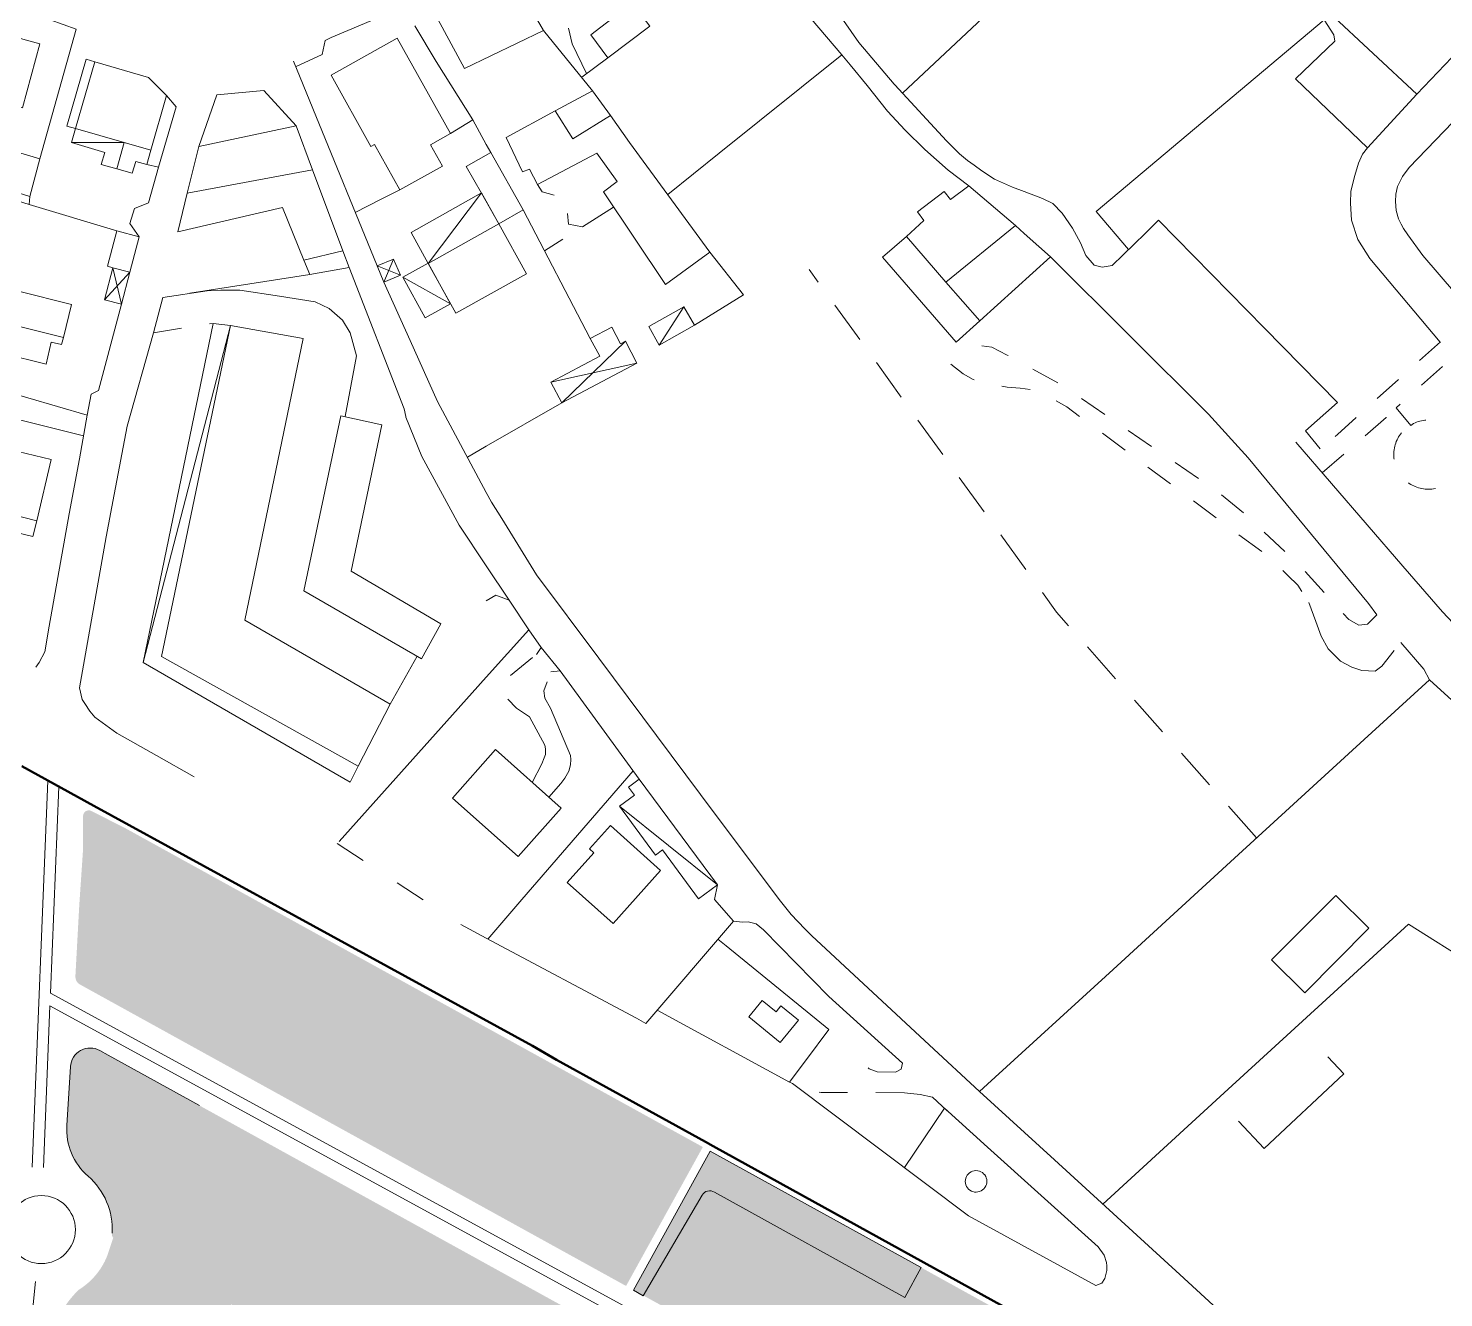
# Model space of a CAD drawing. Header units: millimetres. Extents: x 4297 to 8427, y -1478 to 1634.
# Drawn here: x 7338.6 to 7588.2, y 757.9 to 981.8 of the extents above; entities that cross this region are included whole.
import ezdxf

# ---------------------------------------------------------------- set-up
doc = ezdxf.new("R2010")
doc.units = ezdxf.units.MM
doc.header["$LTSCALE"] = 0.1
for name, color, linetype, lineweight in [('1_CARTIGLIO', 7, 'Continuous', 9), ('4_AREA DI PROGETTO', 1, 'Continuous', 50), ('4_RETINO VERDE PUBBLICO', 3, 'Continuous', 9), ('4_STRADE ESISTENTI', 251, 'Continuous', 20), ('4L - Strade', 10, 'Continuous', 20), ('_mu 2', 1, 'Continuous', 9), ('_mu 3', 18, 'Continuous', 9)]:
    doc.layers.add(name, color=color, linetype=linetype, lineweight=lineweight)

msp = doc.modelspace()

# ---------------------------------------------------------------- hatches: boundary and pattern name
at = {"layer": '4_RETINO VERDE PUBBLICO', "ltscale": 5, "transparency": 33554687}
h = msp.add_hatch(color=256, dxfattribs=at)
h.dxf.hatch_style = 1
edge = h.paths.add_edge_path()
edge.add_line((7458.899700075312, 783.7228563931302), (7445.364956434425, 759.2114159096443))
edge.add_line((7445.364956434425, 759.2114159096443), (7447.086497866036, 758.2046995363515))
edge.add_line((7447.086497866036, 758.2046995363515), (7457.462843785754, 775.9488327236311))
edge.add_arc((7458.775956668797, 775.2237571714403), 1.500000000000026, 55.51695899027692, 151.0933689020577, ccw=False)
edge.add_line((7459.625200087037, 776.4601978762768), (7493.200831460594, 757.9203832322446))
edge.add_line((7493.200831460594, 757.9203832322446), (7496.104565094889, 763.179049081069))
edge.add_line((7496.104565094889, 763.179049081069), (7458.899700075312, 783.7228563931302))
at = {"layer": '_mu 2'}
h = msp.add_hatch(color=256, dxfattribs=at)
h.dxf.hatch_style = 1
h.paths.add_polyline_path([(7494.181352256358, 672.2839501665507), (7501.915491479723, 686.2904875856854), (7532.554792080465, 669.3720580365728), (7553.631513592095, 657.7338998205151), (7560.332087504826, 657.7338998205151), (7569.045501159008, 671.4839877720399), (7567.371092235345, 678.8783942303661, 0.2293459462797135), (7563.597707498886, 684.2158244888561), (7515.450235120609, 710.8019280691711), (7462.933005546373, 739.8083217922278), (7441.656836934603, 701.2869722541665)])
edge = h.paths.add_edge_path()
edge.add_arc((7349.560189341073, 798.4050717378526), 3.499999999999299, 61.09336890205721, 176.4978295340423)
edge.add_line((7346.066725643299, 798.6188739649916), (7345.432348500227, 788.2533434012483))
edge.add_arc((7356.411805836088, 787.5813935445223), 10.99999999999785, 176.4978295340241, 228.8562912831443)
edge.add_arc((7340.949982749104, 769.8844438970059), 12.50000000000089, -2.942870255343678, 48.85629128314201, ccw=False)
edge.add_arc((7354.171461186322, 768.9892827124443), 0.7802599644827525, 161.0480699552215, 225.0843091127163)
edge.add_line((7353.620546522142, 768.436744347291), (7352.521431716865, 765.1566993198833))
edge.add_arc((7340.949982749108, 769.884443897004), 12.4999999999956, 301.5531510079413, 337.77655798649585, ccw=False)
edge.add_arc((7360.783635659488, 745.7912530276674), 18.90393584871015, 134.6812766475681, 166.6083480288327)
edge.add_line((7342.393704751205, 750.1695211511075), (7364.323114350023, 738.4589723896191))
edge.add_line((7364.323114350023, 738.4589723896191), (7374.421962582431, 756.6899498555387))
edge.add_line((7374.421962582431, 756.6899498555387), (7403.432025251432, 740.671153999965))
edge.add_line((7403.432025251432, 740.671153999965), (7396.422961580258, 727.9777294638742))
edge.add_arc((7397.736074463301, 727.2526539116836), 1.49999999999912, 151.0933689020485, 241.0933689021147)
edge.add_line((7397.010998911112, 725.93954102864), (7413.206057801985, 716.9969425516252))
edge.add_line((7413.206057801985, 716.9969425516252), (7430.714229575905, 707.3292685224202))
edge.add_line((7430.714229575905, 707.3292685224202), (7451.983112440154, 745.8472464250372))
edge.add_line((7451.983112440154, 745.8472464250372), (7434.474940666238, 755.5149204542455))
edge.add_line((7434.474940666238, 755.5149204542455), (7416.966768892322, 765.1825944834536))
edge.add_line((7416.966768892322, 765.1825944834536), (7377.573382404548, 786.9348610472015))
edge.add_line((7377.573382404548, 786.9348610472015), (7351.252032296185, 801.4690017982867))
at = {"layer": '_mu 2', "ltscale": 5, "transparency": 33554687}
h = msp.add_hatch(color=256, dxfattribs=at)
h.dxf.hatch_style = 1
edge = h.paths.add_edge_path()
edge.add_line((7459.501032220987, 776.5368700544848), (7475.780360509484, 767.5477396449885))
edge.add_line((7475.780360509484, 767.5477396449885), (7493.204262885781, 757.926597548265))
edge.add_line((7493.204262885781, 757.926597548265), (7482.569821453654, 738.6676085969546))
edge.add_line((7482.569821453654, 738.6676085969546), (7465.145919077358, 748.288750693679))
edge.add_line((7465.145919077358, 748.288750693679), (7447.111302728325, 758.2471172413473))
edge.add_line((7447.111302728325, 758.2471172413473), (7457.462843785754, 775.948832723631))
edge.add_arc((7458.775956668797, 775.2237571714396), 1.500000000000301, 61.09336890207487, 151.0933689020387, ccw=False)
at = {"layer": '_mu 3', "ltscale": 5, "transparency": 33554687}
h = msp.add_hatch(color=256, dxfattribs=at)
h.dxf.hatch_style = 1
h.paths.add_polyline_path([(7496.104565094889, 763.179049081069), (7482.569821453654, 738.6676085969548), (7530.71729383193, 712.0815050166407), (7578.864766210206, 685.4954014363284), (7585.191647839493, 696.9533933023716), (7568.107714930613, 722.0582609483586), (7563.407736469675, 726.0155387843043), (7557.383166303039, 729.3421899783407), (7544.252037472816, 736.5929455001249), (7531.116450245115, 743.835626853051), (7522.359392092743, 748.6640810886496), (7513.602333938674, 753.4925353251845)])
edge = h.paths.add_edge_path()
edge.add_arc((7349.301634970509, 842.8333756920223), 0.9999999999999405, 62.26275050135933, 180.046896473178)
edge.add_line((7348.301635305479, 842.8325571942491), (7348.306352460981, 837.0693723979605))
edge.add_line((7348.306352460981, 837.0693723979605), (7347.631564799375, 827.1244835068949))
edge.add_line((7347.631564799375, 827.1244835068949), (7347.158455297725, 818.4776197941139))
edge.add_line((7347.158455297725, 818.4776197941139), (7346.944477695588, 814.5248081525837))
edge.add_arc((7348.442284726802, 814.4437273457855), 1.499999999994641, 176.9014311523429, 241.0933689022081)
edge.add_line((7347.717209174617, 813.130614462745), (7356.517888085285, 808.2710496810703))
edge.add_line((7356.517888085285, 808.2710496810703), (7365.271972235148, 803.4372136256588))
edge.add_line((7365.271972235148, 803.4372136256588), (7374.026056385022, 798.6033775702399))
edge.add_line((7374.026056385022, 798.6033775702399), (7382.780140532762, 793.769541516001))
edge.add_line((7382.780140532762, 793.769541516001), (7391.527328229279, 788.9395135488223))
edge.add_line((7391.527328229279, 788.9395135488223), (7395.904371172758, 786.5225950415212))
edge.add_line((7395.904371172758, 786.5225950415212), (7400.281414116238, 784.1056765342196))
edge.add_line((7400.281414116238, 784.1056765342196), (7409.03550000326, 779.2718395195831))
edge.add_line((7409.03550000326, 779.2718395195831), (7417.789585889254, 774.4380025055127))
edge.add_line((7417.789585889254, 774.4380025055127), (7426.543671777177, 769.6041654903772))
edge.add_line((7426.543671777177, 769.6041654903772), (7444.051843551034, 759.9364914612062))
edge.add_line((7444.051843551034, 759.9364914612062), (7457.585008513621, 784.4450729588185))
edge.add_line((7457.585008513621, 784.4450729588185), (7431.18023416265, 799.0290096656346))
edge.add_line((7431.18023416265, 799.0290096656346), (7422.570243644084, 803.7832800031022))
edge.add_line((7422.570243644084, 803.7832800031022), (7409.439114813646, 811.0340355250049))
edge.add_line((7409.439114813646, 811.0340355250049), (7396.306335414453, 818.2857024590719))
edge.add_line((7396.306335414453, 818.2857024590719), (7387.552251266391, 823.1195385134907))
edge.add_line((7387.552251266391, 823.1195385134907), (7378.798167116841, 827.953374568728))
edge.add_line((7378.798167116841, 827.953374568728), (7370.044082967289, 832.7872106239671))
edge.add_line((7370.044082967289, 832.7872106239671), (7355.802971970704, 840.6508768426088))
edge.add_line((7355.802971970704, 840.6508768426088), (7349.767052535724, 843.7184669246017))

# ---------------------------------------------------------------- linework, layer by layer
at = {"layer": '1_CARTIGLIO'}
for p, q in [((7492.792922617893, 970.3267161329532), (7514.697075089172, 990.9161585063002)), ((7347.095075089452, 981.6191585060465), (7332.18907508949, 986.9321585061298)), ((7402.009075089556, 984.2951585060259), (7392.041075089212, 980.1661585063011)), ((7482.088075089467, 977.0921585062779), (7476.713075089468, 983.4281585064045)), ((7568.103075089594, 984.4711585060022), (7583.463075089468, 970.1431585062546)), ((7340.658075089532, 958.7561585061503), (7347.095075089452, 981.6191585060465)), ((7406.822075089171, 982.1821585061284, 220.5298000000001), (7410.548075089428, 975.9161585062993, 220.5298000000001)), ((7438.158075089534, 970.7561585061512, 223.7616), (7429.517075089238, 981.3691585060465, 223.7616)), ((7433.869075089426, 981.8221585067249), (7434.541075089213, 979.0261585057037)), ((7485.06407508949, 979.291158506302, 232.2010000000001), (7482.392075089238, 983.1541585061955, 232.2010000000001)), ((7391.017075089239, 979.6271585064287), (7390.47007508945, 977.1351585058765)), ((7392.041075089212, 980.1661585063011), (7391.017075089239, 979.6271585064287)), ((7434.541075089213, 979.0261585057037), (7437.09507508945, 973.7791585061955)), ((7491.306075089346, 971.936158505855, 232.1209000000001), (7485.06407508949, 979.291158506302, 232.1209000000001)), ((7388.79807508943, 967.6311585061512, 218.0836), (7385.392075089236, 975.9671585062788, 218.0836)), ((7410.548075089428, 975.9161585062993, 220.5833000000001), (7417.048075089428, 965.6541585061968, 220.5833000000001)), ((7440.822075089174, 976.5801585061749), (7436.228075089598, 973.1231585057712)), ((7482.088075089467, 977.0921585062779), (7460.494075089427, 959.7251585057274)), ((7483.548075089429, 975.3221585067249), (7482.088075089467, 977.0921585062779)), ((7583.463075089468, 970.1431585062546), (7589.689075089489, 976.6351585058769)), ((7486.548075089427, 971.6901585055775), (7483.548075089429, 975.3221585067249)), ((7490.134075089553, 967.1311585061512), (7486.548075089427, 971.6901585055775)), ((7491.423075089431, 971.8071585061293, 232.1205), (7491.306075089346, 971.936158505855, 232.1205)), ((7500.564075089493, 961.9281585064041, 232.1199000000001), (7491.423075089431, 971.8071585061293, 232.1199000000001)), ((7364.697075089172, 967.8971585059799), (7363.033075089532, 969.9041585061959)), ((7371.884075089558, 970.0491585066798), (7368.70507508932, 960.8971585059803)), ((7380.150075089386, 970.8031585064045), (7371.884075089558, 970.0491585066798)), ((7385.853075089595, 964.5651585055784), (7380.150075089386, 970.8031585064045)), ((7574.798075089401, 960.6781585063741), (7583.463075089468, 970.1431585062546)), ((7361.603075089595, 957.2831585059216), (7364.697075089172, 967.8971585059799)), ((7400.150075089385, 939.8611585065992, 218.0842000000001), (7388.79807508943, 967.6311585061512, 218.0842000000001)), ((7493.244075089426, 963.8261585064497), (7490.134075089553, 967.1311585061512)), ((7417.048075089428, 965.6541585061968, 220.3978), (7413.095075089449, 963.1901585055771, 220.3978)), ((7419.400075089384, 961.2911585063016), (7417.048075089428, 965.6541585061968)), ((7496.744075089423, 960.4011585057033), (7493.244075089426, 963.8261585064497)), ((7420.173075089428, 959.8581585061083), (7419.400075089384, 961.2911585063016)), ((7502.869075089426, 959.639158506533, 232.0751), (7500.564075089493, 961.9281585064041, 232.0751)), ((7460.494075089427, 959.7251585057274), (7451.423075089428, 952.4281585064045)), ((7500.853075089599, 956.7561585061521), (7496.744075089423, 960.4011585057033)), ((7504.244075089427, 958.4671585062779, 232.0112), (7502.869075089426, 959.639158506533, 232.0112)), ((7505.45507508932, 957.6081585061074, 231.9536), (7504.244075089427, 958.4671585062779, 231.9536)), ((7361.603075089595, 957.2831585059216), (7359.533075089529, 957.721158506004)), ((7359.838075089464, 950.9861585065973, 215.4759), (7361.603075089595, 957.2831585059216, 215.4759)), ((7504.463075089466, 953.9711585060018), (7500.853075089599, 956.7561585061521)), ((7506.798075089431, 956.6511585057042, 231.8865000000001), (7505.45507508932, 957.6081585061074, 231.8865000000001)), ((7509.025075089385, 955.1781585064045, 231.8737), (7506.798075089431, 956.6511585057042, 231.8737)), ((7324.463075089465, 955.1941585062336), (7338.791075089215, 950.6861585058541)), ((7428.423075089431, 954.2051585061754), (7429.267075089238, 952.9401585055775)), ((7512.213075089465, 953.7361585065978, 231.8098000000001), (7509.025075089385, 955.1781585064045, 231.8098000000001)), ((7514.259075089557, 952.9791585063831, 231.7172), (7512.213075089465, 953.7361585065978, 231.7172)), ((7338.931075089345, 952.0961585060031), (7338.791075089215, 950.6861585058541)), ((7357.377075089339, 949.9671585062797, 215.0443), (7359.838075089464, 950.9861585065973, 215.0443)), ((7400.767075089236, 951.5571585061307), (7404.142075089236, 953.2761585057042)), ((7429.267075089238, 952.9401585055775), (7431.3530750896, 952.3421585062774)), ((7517.509075089554, 951.7761585057056, 231.5369000000001), (7514.259075089557, 952.9791585063831, 231.5369000000001)), ((7519.298075089431, 950.8461585060018, 231.2511000000001), (7517.509075089554, 951.7761585057056, 231.2511000000001)), ((7338.791075089215, 950.6861585058541), (7354.228075089599, 946.0571585061298)), ((7425.931075089346, 949.7251585057284), (7437.744075089426, 927.0571585061302)), ((7433.728075089594, 949.084158505897), (7433.892075089238, 947.2401585063235)), ((7436.361075089279, 946.7721585059817), (7441.853075089595, 950.2331585061083)), ((7520.955075089318, 949.1861585058527, 231.2383), (7519.298075089431, 950.8461585060018, 231.2383)), ((7522.767075089239, 946.5291585061973, 231.2318), (7520.955075089318, 949.1861585058527, 231.2318)), ((7358.205075089318, 945.0181585062551), (7356.548075089431, 947.3221585067249)), ((7433.892075089238, 947.2401585063235), (7436.361075089279, 946.7721585059817)), ((7514.259075089557, 945.604158506384), (7512.713075089464, 946.9941585060465)), ((7524.173075089429, 943.9121585065777, 231.2285000000001), (7522.767075089239, 946.5291585061973, 231.2285000000001)), ((7537.963075089464, 947.9401585055793, 231.362), (7535.564075089489, 945.5961585060036, 231.362)), ((7556.611075089278, 928.9041585061964, 231.4175), (7537.963075089464, 947.9401585055793, 231.4175)), ((7429.642075089236, 942.5371585065759), (7432.900075089383, 944.588158505624)), ((7525.12707508934, 941.7051585061754, 231.2283), (7524.173075089429, 943.9121585065777, 231.2283)), ((7535.564075089489, 945.5961585060036, 231.2281), (7529.783075089534, 939.9401585055784, 231.2281)), ((7464.744075089424, 934.7681585062555), (7458.82207508917, 942.3071585061307)), ((7518.869075089423, 941.4591585058984, 229.3588000000001), (7506.439075089491, 930.2011585064488, 229.3588000000001)), ((7518.869075089423, 941.4591585058984), (7516.830075089319, 943.2951585060264)), ((7526.588075089466, 940.010158505876, 231.2281), (7525.12707508934, 941.7051585061754, 231.2281)), ((7404.916075089214, 914.6351585058765, 216.1139), (7395.228075089595, 939.584158505897, 216.1139)), ((7477.939075089488, 936.9941585060469), (7476.338075089466, 939.2091585058974)), ((7528.025075089385, 939.6621585065759, 231.228), (7526.588075089466, 940.010158505876, 231.228)), ((7529.783075089534, 939.9401585055784, 231.228), (7528.025075089385, 939.6621585065759, 231.228)), ((7367.134075089557, 935.0261585057037), (7388.259075089558, 938.3501585057274)), ((7405.963075089465, 926.7131585056231, 218.0863000000001), (7401.338075089466, 936.9941585060469, 218.0863000000001)), ((7370.189075089489, 935.4831585061074, 213.9159), (7362.369075089423, 934.3151585055775, 213.9159)), ((7372.588075089469, 935.6081585061074, 214.1621000000001), (7370.189075089489, 935.4831585061074, 214.1621000000001)), ((7375.931075089346, 935.600158505727, 214.2132000000001), (7372.588075089469, 935.6081585061074, 214.2132000000001)), ((7382.916075089212, 934.5141585065303, 214.2166000000001), (7375.931075089346, 935.600158505727, 214.2166000000001)), ((7389.244075089424, 933.5291585061977, 214.2502), (7382.916075089212, 934.5141585065303, 214.2502)), ((7391.697075089171, 932.377158506426, 214.2807), (7389.244075089424, 933.5291585061977, 214.2807)), ((7456.088075089467, 929.3931585062551), (7464.744075089424, 934.7681585062555)), ((7350.994075089425, 917.8731585057731), (7355.056075089344, 933.0841585058974)), ((7394.056075089343, 930.2681585062569, 214.0732000000001), (7391.697075089171, 932.377158506426, 214.0732000000001)), ((7485.252075089339, 926.8611585065996), (7480.861075089279, 932.9441585062341)), ((7360.728075089599, 928.0801585061736), (7365.666075089211, 928.8501585057274)), ((7370.611075089277, 929.6191585060483), (7371.259075089556, 929.721158506004)), ((7395.423075089428, 928.061158505855, 214.0667000000001), (7394.056075089343, 930.2681585062569, 214.0667000000001)), ((7569.478075089596, 915.768158506256, 230.6211000000001), (7556.611075089278, 928.9041585061964, 230.6211000000001)), ((7360.728075089599, 928.0801585061736), (7356.103075089594, 911.5961585060031)), ((7396.533075089529, 923.9711585060031, 214.0633), (7395.423075089428, 928.061158505855, 214.0633)), ((7410.791075089212, 915.9671585062792, 218.0872), (7405.963075089465, 926.7131585056231, 218.0872)), ((7587.666075089213, 926.4901585063226), (7583.947075089172, 923.1471585059808)), ((7394.502075089342, 913.2761585057037, 214.0598), (7396.533075089529, 923.9711585060031, 214.0598)), ((7508.556075089341, 925.5531585064059), (7506.798075089431, 925.7871585065768)), ((7511.236075089277, 924.1431585062569), (7508.556075089341, 925.5531585064059)), ((7511.40807508953, 924.049158506682), (7511.236075089277, 924.1431585062569)), ((7492.572075089173, 916.7291585063822), (7488.181075089346, 922.8071585061284)), ((7501.306075089342, 922.5021585064269), (7503.478075089599, 920.8071585061302)), ((7520.189075089489, 919.2601585058751), (7515.798075089428, 921.6541585061973)), ((7584.291075089213, 918.8071585061293), (7588.017075089237, 922.1471585059817)), ((7349.041075089212, 913.5061585061521), (7331.330075089317, 918.7251585057279)), ((7503.478075089599, 920.8071585061302), (7505.259075089553, 919.8111585058541)), ((7505.259075089553, 919.8111585058541), (7505.45507508932, 919.7561585061521)), ((7510.330075089319, 918.6581585059198), (7511.228075089598, 918.4901585063244)), ((7511.228075089598, 918.4901585063244), (7513.556075089342, 918.2951585060264)), ((7580.236075089277, 919.7991585066802), (7576.517075089236, 916.4551585061727)), ((7349.720075089453, 917.2251585057265), (7350.994075089425, 917.8731585057731)), ((7419.400075089384, 899.9121585065777, 218.0882), (7410.791075089212, 915.9671585062792, 218.0882)), ((7513.556075089342, 918.2951585060264), (7515.283075089529, 918.0371585065755)), ((7519.869075089427, 916.0841585058988), (7521.783075089529, 914.9941585060474)), ((7528.470075089449, 913.6621585065768), (7524.34507508945, 916.490158506323)), ((7348.384075089557, 909.9161585062998), (7330.338075089468, 914.4011585057056)), ((7347.642075089236, 905.8541585063831), (7349.041075089212, 913.5061585061521)), ((7405.213075089465, 913.2791585061964), (7404.916075089214, 914.6351585058765)), ((7432.713075089468, 915.7011585064506), (7419.400075089384, 908.0571585061307)), ((7521.783075089529, 914.9941585060474), (7524.025075089383, 913.3261585064502)), ((7563.853075089599, 910.7681585062546, 230.0715), (7569.478075089596, 915.768158506256, 230.0715)), ((7579.853075089595, 914.8221585067258), (7580.572075089172, 915.4671585062797)), ((7582.431075089345, 911.7211585060031), (7579.853075089595, 914.8221585067258)), ((7356.103075089594, 911.5961585060031), (7353.775075089384, 899.537158506575)), ((7405.228075089598, 913.2011585064502), (7405.213075089465, 913.2791585061964)), ((7408.025075089386, 906.268158506256), (7405.228075089598, 913.2011585064502)), ((7499.892075089239, 906.5961585060022), (7495.502075089342, 912.6741585066807)), ((7572.798075089428, 913.1111585065978), (7569.470075089452, 910.1151585063235)), ((7574.377075089341, 909.9121585065773), (7578.095075089452, 913.1351585058751)), ((7578.095075089452, 913.1351585058751), (7578.150075089387, 913.0801585061731)), ((7582.892075089238, 912.0841585058997), (7582.431075089345, 911.7211585060031)), ((7583.166075089212, 912.2091585058993), (7582.892075089238, 912.0841585058997)), ((7583.447075089172, 912.3221585067254), (7583.166075089212, 912.2091585058993)), ((7583.728075089594, 912.4121585065777), (7583.447075089172, 912.3221585067254)), ((7584.01707508924, 912.4941585060469), (7583.728075089594, 912.4121585065777)), ((7584.314075089491, 912.561158505855), (7584.01707508924, 912.4941585060469)), ((7584.61107508928, 912.6111585065983), (7584.314075089491, 912.561158505855)), ((7584.908075089532, 912.6511585057042), (7584.61107508928, 912.6111585065983)), ((7585.103075089596, 912.6621585065777), (7584.908075089532, 912.6511585057042)), ((7528.041075089213, 910.3421585062788), (7532.056075089342, 907.3611585066001)), ((7536.720075089447, 908.0141585065317), (7532.595075089448, 910.8381585056231)), ((7581.025075089382, 886.9011585057051, 227.1017000000001), (7562.158075089529, 908.7561585061503, 227.1017000000001)), ((7566.431075089342, 907.6001585057265, 230.3390000000001), (7563.853075089599, 910.7681585062546, 230.3390000000001)), ((7569.470075089452, 910.1151585063235), (7569.072075089171, 909.7831585059193)), ((7579.759075089554, 908.6111585065992), (7579.67307508943, 908.3261585064488)), ((7579.869075089424, 908.8931585062564), (7579.759075089554, 908.6111585065992)), ((7579.994075089427, 909.1661585063007), (7579.869075089424, 908.8931585062564)), ((7580.127075089341, 909.436158505855), (7579.994075089427, 909.1661585063007)), ((7580.275075089383, 909.6901585055775), (7580.127075089341, 909.436158505855)), ((7580.431075089341, 909.9471585067249), (7580.275075089383, 909.6901585055775)), ((7580.603075089594, 910.1901585055766), (7580.431075089341, 909.9471585067249)), ((7580.783075089532, 910.4321585061284), (7580.603075089594, 910.1901585055766)), ((7414.619075089427, 894.1191585060465), (7408.025075089386, 906.268158506256)), ((7419.400075089384, 908.0571585061307), (7416.06407508949, 906.1431585062564)), ((7566.814075089489, 903.3651585063235), (7570.595075089448, 906.639158506533)), ((7579.42307508943, 906.8501585057274), (7579.416075089215, 906.5531585064064)), ((7579.416075089215, 906.5531585064064), (7579.42307508943, 906.2521585064273)), ((7579.439075089493, 907.1511585057037), (7579.42307508943, 906.8501585057274)), ((7579.42307508943, 906.2521585064273), (7579.447075089171, 905.9511585064511)), ((7579.478075089599, 907.447158506724), (7579.439075089493, 907.1511585057037)), ((7579.525075089383, 907.7441585060483), (7579.478075089599, 907.447158506724)), ((7579.588075089468, 908.0371585065759), (7579.525075089383, 907.7441585060483)), ((7579.67307508943, 908.3261585064488), (7579.588075089468, 908.0371585065759)), ((7345.869075089427, 896.1271585064278), (7347.642075089236, 905.8541585063831)), ((7536.072075089173, 904.377158506426), (7540.08007508932, 901.3971585059803)), ((7544.970075089451, 902.3611585065992), (7540.845075089452, 905.1861585058532)), ((7579.447075089171, 905.9511585064511), (7579.470075089448, 905.7481585057726)), ((7507.205075089319, 896.4591585058997), (7502.814075089491, 902.5411585063011)), ((7581.994075089425, 901.596158506004), (7582.158075089534, 901.4831585061074)), ((7582.158075089534, 901.4831585061074), (7582.408075089534, 901.3221585067267)), ((7582.408075089534, 901.3221585067267), (7582.673075089428, 901.1781585064055)), ((7582.673075089428, 901.1781585064055), (7582.939075089489, 901.045158506025)), ((7582.939075089489, 901.045158506025), (7583.213075089468, 900.9281585064055)), ((7420.338075089466, 898.166158506302, 217.0649000000001), (7419.400075089384, 899.9121585065777, 217.0649000000001)), ((7552.916075089211, 896.3031585064041), (7549.033075089533, 899.4591585058997)), ((7583.213075089468, 900.9281585064055), (7583.494075089424, 900.8221585067245)), ((7583.494075089424, 900.8221585067245), (7583.78307508953, 900.7251585057274)), ((7583.78307508953, 900.7251585057274), (7584.07207508917, 900.6471585059812)), ((7584.07207508917, 900.6471585059812), (7584.361075089281, 900.5841585058988)), ((7584.361075089281, 900.5841585058988), (7584.658075089532, 900.5291585061968)), ((7584.658075089532, 900.5291585061968), (7584.955075089321, 900.494158506046)), ((7584.955075089321, 900.494158506046), (7585.259075089554, 900.4831585061083)), ((7585.259075089554, 900.4831585061083), (7585.556075089345, 900.4751585057274)), ((7585.556075089345, 900.4751585057274), (7585.853075089595, 900.4831585061083)), ((7585.853075089595, 900.4831585061083), (7586.15807508953, 900.5061585061521)), ((7586.15807508953, 900.5061585061521), (7586.45507508932, 900.5451585060255)), ((7586.45507508932, 900.5451585060255), (7586.752075089338, 900.6001585057274)), ((7586.752075089338, 900.6001585057274), (7586.752075089338, 900.6001585057274)), ((7342.338075089468, 876.3261585064497), (7345.869075089427, 896.1271585064278)), ((7422.127075089337, 895.2791585061959, 216.9535), (7420.338075089466, 898.166158506302, 216.9535)), ((7544.095075089449, 898.4121585065764), (7548.11107508928, 895.4321585061307)), ((7419.400075089384, 886.9441585062332), (7414.619075089427, 894.1191585060465)), ((7428.259075089555, 885.3811585061521, 216.9072), (7422.127075089337, 895.2791585061959, 216.9072)), ((7352.392075089238, 892.1001585057265), (7347.681075089342, 865.4511585064511)), ((7514.525075089386, 886.3261585064492), (7510.134075089558, 892.4041585061955)), ((7552.119075089427, 892.4471585067263), (7556.134075089556, 889.4671585062779)), ((7560.205075089321, 889.4591585058974), (7556.580075089322, 892.9011585057051)), ((7423.431075089342, 880.8931585062564), (7419.400075089384, 886.9441585062332)), ((7559.853075089596, 886.1271585064287), (7560.744075089427, 885.2361585065973)), ((7587.994075089426, 878.8301585061727, 228.2006), (7581.025075089382, 886.9011585057051, 228.2006)), ((7439.244075089424, 870.674158506682, 216.7483), (7428.259075089555, 885.3811585061521, 216.7483)), ((7560.744075089427, 885.2361585065973), (7562.494075089426, 883.5371585065755)), ((7562.494075089426, 883.5371585065755), (7563.197075089174, 882.4441585062341)), ((7567.150075089386, 882.2761585057033), (7563.783075089531, 885.9671585062783)), ((7421.07207508917, 881.7911585062998), (7419.400075089384, 880.7791585061977)), ((7423.431075089342, 880.8931585062564), (7421.07207508917, 881.7911585062998)), ((7519.963075089468, 878.7951585060255), (7517.45507508932, 882.2721585059808)), ((7522.088075089464, 876.3931585062546), (7519.963075089468, 878.7951585060255)), ((7565.673075089431, 877.1471585059799, 225.7455), (7564.463075089468, 880.4711585060031, 225.7455)), ((7571.51707508924, 877.4861585065992), (7570.517075089236, 878.5801585061731)), ((7598.283075089534, 867.9281585064045, 228.6065000000001), (7587.994075089426, 878.8301585061727, 228.6065000000001)), ((7341.533075089534, 871.7871585065777), (7342.338075089468, 876.3261585064497)), ((7566.627075089342, 874.5261585057051, 225.7739), (7565.673075089431, 877.1471585059799, 225.7739)), ((7573.267075089238, 876.4941585060483), (7571.51707508924, 877.4861585065992)), ((7574.767075089238, 876.651158505706), (7573.267075089238, 876.4941585060483)), ((7574.767075089238, 876.651158505706), (7576.408075089534, 878.3111585058546)), ((7419.400075089384, 867.3151585055789), (7426.900075089383, 875.6821585061289)), ((7429.103075089596, 872.5801585061727), (7426.900075089383, 875.6821585061289)), ((7567.838075089468, 872.3221585067249, 225.7737), (7566.627075089342, 874.5261585057051, 225.7737)), ((7340.541075089213, 869.9361585058537), (7341.533075089534, 871.7871585065777)), ((7428.236075089279, 871.3071585061298), (7429.103075089596, 872.5801585061727)), ((7530.377075089341, 867.0331585059212), (7525.408075089535, 872.6471585059808)), ((7570.002075089342, 870.151158505706, 225.7736), (7567.838075089468, 872.3221585067249, 225.7736)), ((7577.306075089341, 869.2721585059812), (7579.517075089238, 872.018158506256)), ((7339.963075089468, 869.0721585067249), (7340.541075089213, 869.9361585058537)), ((7402.455075089318, 862.5411585063002, 213.921), (7407.213075089468, 871.0261585057051, 213.921)), ((7423.689075089492, 867.6081585061065), (7427.564075089491, 870.7641585065317)), ((7457.197075089174, 846.6431585062564, 216.7276), (7439.244075089424, 870.674158506682, 216.7276)), ((7572.009075089555, 869.0921585062792, 225.7734000000001), (7570.002075089342, 870.151158505706, 225.7734000000001)), ((7573.798075089427, 868.4831585061061, 225.7734000000001), (7572.009075089555, 869.0921585062792, 225.7734000000001)), ((7576.158075089534, 868.3501585057284), (7577.306075089341, 869.2721585059812)), ((7413.455075089319, 860.6861585058537), (7419.400075089384, 867.3151585055789)), ((7429.564075089489, 864.9161585063011), (7430.150075089386, 866.5221585059808)), ((7432.447075089174, 868.4551585061736), (7430.783075089532, 868.2681585062564)), ((7446.369075089426, 849.330158506174), (7432.447075089174, 868.4551585061736)), ((7576.158075089534, 868.3501585057284, 225.7734000000001), (7573.798075089427, 868.4831585061061, 225.7734000000001)), ((7585.705075089321, 866.8611585066001), (7574.173075089429, 856.3031585064064)), ((7596.298075089429, 857.1541585061964), (7585.705075089321, 866.8611585066001)), ((7347.681075089342, 865.4511585064511), (7348.158075089531, 863.3771585064264)), ((7429.752075089338, 863.6431585062551), (7429.564075089489, 864.9161585063011)), ((7430.70507508932, 861.8811585061503), (7429.752075089338, 863.6431585062551)), ((7348.158075089531, 863.3771585064264), (7348.588075089468, 862.6901585055775)), ((7348.588075089468, 862.6901585055775), (7349.463075089465, 861.2951585060241)), ((7349.463075089465, 861.2951585060241), (7350.384075089555, 860.2761585057037)), ((7424.70507508932, 861.8611585065992), (7423.17307508943, 863.4591585058984)), ((7427.03307508953, 860.3261585064502), (7424.70507508932, 861.8611585065992)), ((7434.236075089279, 853.4831585061083, 214.2975000000001), (7430.70507508932, 861.8811585061503, 214.2975000000001)), ((7538.666075089212, 857.6741585066798), (7533.689075089488, 863.2871585065768)), ((7350.384075089555, 860.2761585057037), (7354.244075089427, 857.4591585058979)), ((7393.431075089346, 838.3461585060018), (7413.455075089319, 860.6861585058537)), ((7427.03307508953, 860.3261585064502, 214.2873), (7429.705075089321, 855.3111585058527, 214.2873)), ((7354.244075089427, 857.4591585058979), (7361.267075089238, 853.5101585058751)), ((7574.173075089429, 856.3031585064064), (7552.056075089341, 836.0411585063016)), ((7429.830075089318, 853.7091585058988, 214.2775), (7429.634075089557, 853.1081585061056, 214.2775)), ((7429.705075089321, 855.3111585058527, 214.2808000000001), (7429.830075089318, 854.7011585064492, 214.2808000000001)), ((7429.830075089318, 854.7011585064492, 214.2776), (7429.830075089318, 853.7091585058988, 214.2776)), ((7546.947075089172, 848.3151585055793), (7541.978075089599, 853.9281585064059)), ((7429.189075089493, 852.0221585059799, 214.277), (7427.517075089235, 848.7681585062574, 214.277)), ((7429.634075089557, 853.1081585061056, 214.2806), (7429.189075089493, 852.0221585059799, 214.2806)), ((7433.947075089172, 850.7681585062555, 214.2328000000001), (7434.267075089239, 851.8501585057265, 214.2328000000001)), ((7434.298075089428, 852.7761585057046, 214.2394), (7434.236075089279, 853.4831585061083, 214.2394)), ((7434.267075089239, 851.8501585057265, 214.2361), (7434.298075089428, 852.7761585057046, 214.2361)), ((7445.29807508943, 850.8031585064059), (7425.681075089346, 828.1041585063831)), ((7432.564075089493, 848.5371585065759, 214.223), (7433.244075089424, 849.4901585063244, 214.223)), ((7433.244075089424, 849.4901585063244, 214.2295), (7433.947075089172, 850.7681585062555, 214.2295)), ((7430.431075089341, 846.1781585064045, 214.2229), (7432.564075089493, 848.5371585065759, 214.2229)), ((7465.775075089385, 835.1621585065768, 216.6938), (7457.197075089174, 846.6431585062564, 216.6938)), ((7555.236075089277, 838.9551585061749), (7550.267075089237, 844.5721585067245)), ((7393.111075089279, 837.9981585057717), (7397.673075089431, 835.0021585064269)), ((7469.502075089342, 830.1431585062574, 216.6777), (7465.775075089385, 835.1621585065768, 216.6777)), ((7552.056075089341, 836.0411585063016), (7529.931075089342, 815.7791585061968)), ((7403.713075089467, 831.0371585065777), (7408.267075089235, 828.0411585063002)), ((7459.666075089216, 828.1191585060469), (7460.166075089215, 830.6621585065755)), ((7471.03307508953, 828.131158506153, 216.6837), (7469.502075089342, 830.1431585062574, 216.6837)), ((7425.681075089346, 828.1041585063831), (7419.650075089384, 821.1191585060474)), ((7473.158075089531, 825.4471585067249, 216.6836), (7471.03307508953, 828.131158506153, 216.6836)), ((7414.931075089344, 823.6661585063016), (7419.400075089384, 821.2791585061977)), ((7447.556075089346, 806.240158506324), (7462.978075089596, 824.2791585061977)), ((7475.564075089493, 822.9511585064497, 216.7249), (7473.158075089531, 825.4471585067249, 216.7249)), ((7582.026280574875, 823.7755857686125), (7572.342179424611, 814.9037108530761)), ((7681.595061585078, 760.5681592893857), (7582.026280574875, 823.7755857686125)), ((7419.400075089384, 821.2791585061977), (7445.861075089277, 807.1471585059808)), ((7476.798075089429, 821.6701585060264, 216.7353), (7475.564075089493, 822.9511585064497, 216.7353)), ((7497.494075089427, 802.4831585061065, 216.7406000000001), (7476.798075089429, 821.6701585060264, 216.7406000000001)), ((7461.673075089429, 819.9241585066798), (7460.244075089427, 821.0841585058997)), ((7479.830075089318, 805.1901585055784), (7461.673075089429, 819.9241585066798)), ((7529.931075089342, 815.7791585061968), (7507.806075089342, 795.5141585065317)), ((7572.342179424611, 814.9037108530761), (7550.217179424611, 794.6417108529713)), ((7445.861075089277, 807.1471585059808), (7447.556075089346, 806.240158506324)), ((7449.548075089432, 808.5721585067258), (7472.884075089558, 795.8851585058765)), ((7475.892075089239, 799.8691585060469), (7479.830075089318, 805.1901585055784)), ((7506.400075089385, 794.2251585057274, 217.5095000000001), (7497.494075089427, 802.4831585061065, 217.5095000000001)), ((7570.603075089598, 797.3771585064269), (7567.791075089212, 800.3691585060465)), ((7472.884075089558, 795.8851585058765), (7474.228075089597, 797.7011585064502)), ((7486.931075089341, 798.221158506004), (7486.720075089447, 798.428158506405)), ((7488.306075089342, 797.6781585064059), (7486.931075089341, 798.221158506004)), ((7491.533075089534, 797.6351585058746), (7488.306075089342, 797.6781585064059)), ((7556.541075089216, 784.1661585063007), (7570.603075089598, 797.3771585064269)), ((7473.40807508953, 795.674158506682), (7472.884075089558, 795.8851585058765)), ((7478.431075089343, 794.0841585058988), (7478.119075089426, 794.1111585065983)), ((7480.283075089533, 794.0801585061731), (7478.431075089343, 794.0841585058988)), ((7483.03307508953, 794.0761585064506), (7480.283075089533, 794.0801585061731)), ((7483.119075089427, 794.0761585064506), (7483.03307508953, 794.0761585064506)), ((7493.119075089424, 794.0261585057042), (7488.119075089427, 794.0611585058546)), ((7507.806075089342, 795.5141585065317), (7506.400075089385, 794.2251585057274)), ((7519.580075089321, 782.1741585066802, 217.8403000000001), (7506.400075089385, 794.2251585057274, 217.8403000000001)), ((7550.217179424611, 794.6417108529713), (7528.092179424611, 774.3767108533061)), ((7500.173075089428, 791.3031585064059), (7493.124159214925, 780.8459659799069)), ((7507.806075089342, 784.4241585066811), (7500.173075089428, 791.3031585064059)), ((7552.017075089235, 788.9791585063817), (7556.541075089216, 784.1661585063007)), ((7527.291075089214, 766.8611585066001), (7507.806075089342, 784.4241585066811)), ((7541.713075089466, 761.9321585061298, 217.9237000000001), (7519.580075089321, 782.1741585066802, 217.9237000000001)), ((7504.447075089171, 772.3301585061731), (7526.869075089427, 760.0291585061964)), ((7528.338075089464, 765.3931585062564), (7527.291075089214, 766.8611585066001)), ((7528.783075089534, 764.0801585061749), (7528.338075089464, 765.3931585062564)), ((7528.81407508949, 763.5021585064264), (7528.783075089534, 764.0801585061749)), ((7527.923075089431, 760.4121585065768), (7528.463075089467, 761.2401585063221)), ((7528.463075089467, 761.2401585063221), (7528.853075089596, 762.6781585064064)), ((7528.853075089596, 762.6781585064064), (7528.81407508949, 763.5021585064264)), ((7561.94707508917, 743.4321585061298, 218.0638), (7541.713075089466, 761.9321585061298, 218.0638)), ((7526.869075089427, 760.0291585061964), (7527.923075089431, 760.4121585065768))]:
    msp.add_line(p, q, dxfattribs=at)
for points in [[(7423.447075089171, 991.8581585061074), (7429.517075089238, 981.3691585060465), (7415.556075089346, 974.6971585067254), (7408.53307508953, 987.7951585060255), (7417.081320026846, 992.1839837078405), (7418.463075089465, 989.529158506195), (7423.447075089171, 991.8581585061074)], [(7440.822075089174, 976.5801585061749), (7437.853075089599, 980.6471585059794), (7445.142075089238, 986.178158506405), (7448.213075089466, 982.1311585061521), (7440.822075089174, 976.5801585061749)], [(7337.62707508934, 967.7401585063221), (7327.713075089468, 970.3301585061749), (7330.798075089432, 981.7211585060022), (7340.689075089494, 979.0531585064055), (7337.62707508934, 967.7401585063221)], [(7526.955075089318, 949.4861585065987), (7567.11907508927, 983.2561585062963)], [(7567.119075089394, 983.2561585061112), (7568.869075089409, 980.6351585058392), (7569.056075089324, 979.5221585059435), (7562.088075089454, 972.8611585065605), (7574.798075089401, 960.6781585063741), (7573.931075089316, 959.5571585060893), (7573.197075089146, 957.9591585058606), (7572.556075089332, 955.8261585064142), (7571.877075089318, 953.0531585063668), (7571.78307508951, 950.9121585065427), (7571.963075089442, 947.9401585055425), (7573.111075089272, 944.4901585062835), (7575.181075089321, 941.166158506263), (7587.595075089424, 926.3971585059435)], [(7403.697075089171, 980.0221585059799), (7392.041075089212, 973.526158505706), (7399.064075089489, 960.9241585066793), (7399.689075089491, 961.2761585057056), (7404.142075089236, 953.2761585057042), (7411.65807508953, 957.4671585062788), (7409.564075089491, 961.2211585060036), (7413.095075089449, 963.1901585055771), (7403.697075089171, 980.0221585059799)], [(7348.830075089318, 976.2991585066798), (7345.408075089534, 964.5331585059207), (7346.955075089317, 964.0921585062783), (7350.345075089449, 975.8611585065973), (7348.830075089318, 976.2991585066798)], [(7385.783075089534, 974.9831585061056), (7390.47007508945, 977.1351585058765)], [(7609.642075089218, 914.7681585062228), (7607.916075089187, 914.4511585064092), (7584.564075089483, 941.7251585056929), (7581.892075089226, 945.3691585060083), (7581.15807508951, 946.4861585065646), (7580.744075089396, 947.2211585059708), (7580.236075089269, 948.1511585056692), (7579.853075089576, 949.6191585060101), (7579.728075089573, 951.2441585060114), (7579.798075089419, 952.5261585056737), (7580.08807508946, 953.8651585062835), (7580.978075089578, 955.6511585056737), (7582.134075089524, 957.2441585060174), (7600.658075089504, 976.4281585063654), (7602.056075089316, 976.3931585062151)], [(7350.345075089449, 975.8611585065973), (7346.955075089317, 964.0921585062783), (7360.275075089384, 960.2831585059221), (7363.033075089532, 969.9011585057033), (7359.853075089596, 973.1111585066001), (7350.345075089449, 975.8611585065973)], [(7434.658075089532, 962.272158505979), (7431.572075089171, 967.2011585064492), (7438.158075089534, 970.7601585058765), (7441.298075089428, 966.3691585060487), (7434.658075089532, 962.272158505979)], [(7440.07207508917, 952.9121585065777), (7442.463075089465, 954.721158506004), (7438.869075089427, 959.7401585063235), (7428.423075089431, 954.2011585064497), (7427.048075089429, 956.9321585061289), (7425.783075089531, 956.4831585061083), (7422.908075089531, 962.5221585059817), (7431.572075089171, 967.2011585064492), (7434.658075089532, 962.272158505979), (7441.298075089428, 966.3691585060487), (7444.681075089346, 961.6511585057051), (7458.82207508917, 942.3111585058532), (7450.994075089425, 936.5801585061745), (7440.07207508917, 952.9121585065777)], [(7354.236075089277, 956.9861585065978), (7355.525075089382, 961.6431585062569), (7346.955075089317, 964.0921585062783), (7346.236075089279, 961.604158506384), (7352.150075089383, 959.8771585064269), (7351.517075089236, 957.7401585063226), (7354.236075089277, 956.9861585065978)], [(7366.681075089342, 952.690158505578), (7368.697075089175, 960.901158505706), (7385.853075089595, 964.5611585058532), (7388.752075089342, 956.8301585061731), (7366.681075089342, 952.690158505578)], [(7355.509075089553, 961.6431585062569), (7346.236075089279, 961.604158506384)], [(7355.525075089382, 961.6431585062569), (7354.236075089277, 956.9861585065978), (7356.955075089319, 956.2331585061056), (7357.603075089599, 958.2831585059207), (7359.533075089529, 957.721158506004), (7360.275075089384, 960.2831585059221), (7355.525075089382, 961.6431585062569)], [(7338.931075089345, 952.0961585060031), (7332.877075089338, 953.9671585062788), (7334.588075089464, 960.572158506724), (7340.658075089532, 958.7561585061503), (7338.931075089345, 952.0961585060031)], [(7418.548075089431, 952.7091585058997), (7415.877075089337, 957.4081585059216), (7420.173075089428, 959.8541585063826), (7425.931075089346, 949.7251585057284), (7421.619075089426, 947.2681585062555), (7418.548075089431, 952.7091585058997)], [(7383.494075089424, 950.143158506256), (7387.244075089426, 940.8611585065983), (7394.12707508934, 942.5221585059799), (7388.752075089342, 956.8301585061731), (7366.681075089342, 952.690158505578), (7365.002075089341, 945.8611585065992), (7383.494075089424, 950.143158506256)], [(7500.447075089174, 936.9711585060031), (7493.494075089426, 945.0531585064055), (7496.564075089491, 947.8581585061074), (7495.416075089212, 949.3931585062564), (7500.142075089239, 952.990158506324), (7501.259075089557, 951.5801585061749), (7504.463075089466, 953.9711585060018), (7512.713075089464, 946.9941585060465), (7500.447075089174, 936.9711585060031)], [(7396.291075089213, 949.2991585066816), (7400.767075089236, 951.5571585061307)], [(7421.619075089426, 947.2681585062555), (7409.158075089532, 940.3071585061298), (7406.12707508934, 945.7561585061512), (7418.564075089488, 952.7251585057284), (7421.619075089426, 947.2681585062555)], [(7418.564075089488, 952.7251585057284), (7409.158075089532, 940.3071585061298)], [(7357.377075089339, 949.9671585062797), (7356.548075089431, 947.3221585067249)], [(7526.955075089318, 949.4861585065987), (7532.672722948415, 942.7673247901639)], [(7356.556075089343, 938.7601585058774), (7353.556075089346, 939.5411585063011), (7352.588075089465, 939.7951585060237), (7354.228075089599, 946.0571585061298), (7358.205075089318, 945.0141585065321), (7356.556075089343, 938.7601585058774)], [(7426.470075089451, 938.4401585055766), (7421.619075089426, 947.2681585062555), (7409.158075089532, 940.3071585061298), (7414.04807508943, 931.5021585064269), (7426.470075089451, 938.4401585055766)], [(7506.439075089491, 930.2011585064488), (7500.447075089174, 936.9711585060031), (7493.494075089426, 945.0531585064055), (7489.259075089557, 941.3851585058746), (7502.244075089424, 926.3971585059803), (7506.439075089491, 930.2011585064488)], [(7514.259075089557, 945.604158506384), (7516.830075089319, 943.2951585060264)], [(7387.244075089426, 940.8611585065983), (7388.259075089558, 938.3501585057274), (7395.228075089595, 939.5801585061745), (7394.12707508934, 942.5221585059799), (7387.244075089426, 940.8611585065983)], [(7401.338075089466, 936.9941585060469), (7400.150075089385, 939.8611585065992), (7403.064075089491, 941.0761585064502), (7404.259075089554, 938.2091585058984), (7401.338075089466, 936.9941585060469)], [(7403.064075089491, 941.0761585064502), (7401.338075089466, 936.9941585060469)], [(7518.869075089409, 941.4591585058643), (7546.744075089404, 913.7011585064156), (7553.752075089332, 906.0261585056705), (7574.970075089422, 880.3221585066863), (7576.40807508952, 878.3111585058177)], [(7356.556075089343, 938.7601585058774), (7353.556075089346, 939.5411585063011), (7352.064075089492, 933.8771585064278), (7355.056075089344, 933.0841585058974), (7356.556075089343, 938.7601585058774)], [(7352.064075089492, 933.8771585064278), (7356.564075089493, 938.7831585059216)], [(7353.556075089346, 939.5411585063011), (7355.056075089344, 933.0841585058974)], [(7400.150075089385, 939.8611585065992), (7404.259075089554, 938.2091585058984)], [(7413.111075089278, 933.1861585058532), (7408.634075089553, 930.7091585058997), (7404.67307508943, 937.8651585063235), (7409.142075089238, 940.3341585058993), (7413.111075089278, 933.1861585058532)], [(7404.67307508943, 937.8651585063235), (7413.111075089278, 933.1861585058532)], [(7344.830075089321, 927.2601585058765), (7346.252075089341, 933.0801585061745), (7336.892075089235, 935.3811585061521), (7335.463075089466, 929.6001585057265), (7344.830075089321, 927.2601585058765)], [(7362.369075089423, 934.3151585055775), (7360.728075089599, 928.0801585061736)], [(7449.900075089385, 925.8971585059808), (7448.064075089489, 929.1541585061959), (7454.259075089554, 932.6431585062546), (7456.088075089467, 929.3891585065321), (7449.900075089385, 925.8971585059808)], [(7454.259075089554, 932.6431585062546), (7449.900075089385, 925.8971585059808)], [(7341.783075089534, 922.5371585065768), (7342.666075089214, 926.3891585065321), (7344.517075089236, 925.9941585060487), (7344.830075089321, 927.2601585058765), (7335.463075089466, 929.6001585057265), (7334.189075089488, 924.4121585065755), (7341.783075089534, 922.5371585065768)], [(7396.814075089491, 851.6001585057265), (7395.408075089534, 848.7951585060241), (7358.923075089432, 869.9011585057033), (7371.259075089556, 929.721158506004), (7374.298075089427, 929.346158506004), (7362.150075089385, 870.9471585067258), (7396.814075089491, 851.6001585057265)], [(7374.298075089427, 929.346158506004), (7358.923075089432, 869.9011585057033)], [(7396.814075089491, 851.6001585057265), (7402.455075089318, 862.5411585063002), (7376.814075089492, 877.4011585057051), (7387.12707508934, 927.084158505897), (7374.298075089427, 929.346158506004), (7362.150075089385, 870.9471585067258), (7396.814075089491, 851.6001585057265)], [(7432.713075089468, 915.7011585064506), (7430.775075089382, 919.3421585062792), (7439.408075089533, 923.9361585058532), (7437.744075089426, 927.0571585061302), (7441.517075089239, 929.0651585055766), (7443.088075089468, 926.1191585060487), (7443.931075089346, 926.5691585062341), (7445.97007508945, 922.7091585058984), (7432.713075089468, 915.7011585064506)], [(7443.931075089346, 926.5691585062341), (7432.713075089468, 915.7011585064506)], [(7430.775075089382, 919.3421585062792), (7445.97007508945, 922.7091585058984)], [(7349.720075089453, 917.2251585057265), (7349.041075089212, 913.5061585061521)], [(7407.994075089424, 870.5761585064492), (7411.392075089235, 876.733158506107), (7395.603075089598, 886.0181585062574), (7400.98607508928, 911.8341585058997), (7393.767075089237, 913.4401585055766), (7387.236075089276, 882.557158506128), (7407.994075089424, 870.5761585064492)], [(7332.767075089236, 896.8031585064036), (7340.119075089426, 894.920158506025), (7342.697075089171, 905.7091585058997), (7335.306075089346, 907.471158506004), (7332.767075089236, 896.8031585064036)], [(7353.775075089384, 899.537158506575), (7352.392075089238, 892.1001585057265)], [(7339.447075089173, 892.1311585061512), (7340.119075089426, 894.920158506025), (7332.767075089236, 896.8031585064036), (7332.072075089171, 893.893158506256), (7339.447075089173, 892.1311585061512)], [(7423.431075089342, 880.8931585062564), (7426.900075089383, 875.6821585061289)], [(7429.103075089596, 872.5801585061727), (7432.447075089174, 868.4551585061736)], [(7585.705075089308, 866.861158506566), (7584.752075089326, 868.752158506396), (7580.673075089416, 873.4511585064124)], [(7413.423075089428, 846.0021585064278), (7421.017075089235, 854.541158506302), (7432.611075089277, 844.2401585063235), (7425.009075089558, 835.6941585062341), (7413.423075089428, 846.0021585064278)], [(7367.90807508953, 849.7521585064273), (7361.267075089238, 853.5101585058751)], [(7367.908075089754, 849.7521585063109), (7361.267075089463, 853.5101585057587)], [(7460.166075089215, 830.6621585065755), (7456.830075089321, 828.2051585061736), (7450.45507508932, 836.8461585060031), (7449.228075089597, 835.9441585062341), (7442.877075089341, 844.5611585058541), (7445.53307508953, 846.522158505979), (7444.48607508928, 847.9401585055793), (7446.369075089426, 849.330158506174), (7460.166075089215, 830.6621585065755)], [(7442.877075089341, 844.5611585058541), (7460.166075089215, 830.6621585065755)], [(7433.681075089344, 831.1081585061056), (7438.369075089427, 836.3261585064492), (7437.595075089449, 837.0221585059794), (7441.275075089384, 841.1351585058751), (7450.119075089423, 833.2251585057261), (7441.759075089554, 823.8851585058765), (7433.681075089344, 831.1081585061056)], [(7557.884075089554, 817.4511585064492), (7563.728075089595, 811.6471585059799), (7575.041075089211, 823.0291585061959), (7569.18907508949, 828.838158505624), (7557.884075089554, 817.4511585064492)], [(7459.666075089216, 828.1191585060469), (7462.978075089596, 824.2791585061977)], [(7462.978075089572, 824.2791585061636), (7464.603075089584, 824.0841585058602), (7465.556075089316, 824.1511585056683), (7466.963075089447, 823.7951585059873), (7468.267075089224, 822.7721585059439), (7479.775075089364, 810.971158505964), (7489.752075089322, 801.983158506067), (7492.783075089514, 799.2601585058364), (7492.556075089314, 798.1781585063741), (7491.533075089509, 797.6351585058351)], [(7465.697075089172, 807.4281585064055), (7468.033075089533, 810.3111585058541), (7470.509075089557, 808.3031585064045), (7471.345075089447, 809.3341585058993), (7474.439075089491, 806.8031585064059), (7471.244075089424, 802.8931585062564), (7465.697075089172, 807.4281585064055)], [(7475.892075089239, 799.8691585060469), (7474.228075089597, 797.7011585064502)], [(7473.408075089531, 795.674158506682), (7504.447075089171, 772.3301585061731)], [(7493.119075089416, 794.0261585056701), (7495.931075089319, 793.701158506411), (7498.103075089565, 793.2521585063964), (7500.681075089332, 790.8461585059681)], [(7507.666075089212, 778.393158506256), (7507.650075089383, 778.1471585059817), (7507.588075089466, 777.8581585061061), (7507.48607508928, 777.5721585067258), (7507.330075089321, 777.3151585055784), (7507.142075089239, 777.0801585061745), (7506.923075089428, 776.8811585061512), (7506.666075089213, 776.7211585060036), (7506.392075089239, 776.6001585057265), (7506.103075089594, 776.5221585059803), (7505.806075089344, 776.4901585063226), (7505.509075089553, 776.5101585058769), (7505.213075089465, 776.5721585067267), (7504.939075089492, 776.6821585061307), (7504.681075089342, 776.8341585058974), (7504.447075089171, 777.0261585057056), (7504.252075089339, 777.2441585060474), (7504.088075089468, 777.5021585064278), (7503.970075089448, 777.7761585057046), (7503.892075089236, 778.0721585067254), (7503.869075089425, 778.3651585063235), (7503.884075089558, 778.6661585062998), (7503.955075089321, 778.9591585058984), (7504.06407508949, 779.2361585066001), (7504.220075089448, 779.4941585060483), (7504.408075089531, 779.7251585057265), (7504.634075089557, 779.9201585060246), (7504.892075089236, 780.0801585061745), (7505.166075089214, 780.1971585067263), (7505.45507508932, 780.2681585062569), (7505.752075089338, 780.2951585060241), (7506.056075089344, 780.2721585059799), (7506.345075089449, 780.2051585061745), (7506.619075089428, 780.0921585062779), (7506.87707508934, 779.9361585058532), (7507.103075089599, 779.7401585063226), (7507.29807508943, 779.5181585062546), (7507.463075089468, 779.2601585058774), (7507.572075089171, 778.9831585061079), (7507.642075089238, 778.6901585055771), (7507.666075089212, 778.393158506256)]]:
    msp.add_lwpolyline(points, dxfattribs=at)
at = {"layer": '4_AREA DI PROGETTO', "ltscale": 5}
msp.add_lwpolyline([(7631.476869208837, 593.0232885041531), (7631.017575088165, 599.457158507736), (7629.97903040388, 609.160600635895), (7627.673075089657, 617.3691585059314), (7618.423075089653, 637.7091585057824), (7613.20029486563, 647.5484676231391), (7610.283075089758, 653.1541585060804), (7600.247775818438, 676.0249540330085), (7585.675031540849, 697.8288018911254), (7567.830409868749, 723.0758733023015), (7563.961291084203, 726.8483516616869), (7557.737657435174, 730.2772493546571), (7535.246912154987, 742.6927721198529), (7520.71496182557, 750.7297955268546), (7496.555952351892, 764.071377240612), (7459.383083776424, 784.5982649811978), (7458.035053562036, 785.338078812325), (7431.776685929353, 799.8376187641385), (7427.577777640736, 802.267719183773), (7350.176416273329, 844.6308381924187), (7337.495153722874, 851.6359435045601)], dxfattribs=at)
at = {"layer": '4_RETINO VERDE PUBBLICO', "ltscale": 5, "transparency": 33554687}
msp.add_line((7458.899700075312, 783.7228563931302), (7496.104565094889, 763.179049081069), dxfattribs=at)
msp.add_lwpolyline([(7458.899700075312, 783.7228563931302), (7445.364956434425, 759.2114159096443), (7447.086497866036, 758.2046995363515), (7457.462843785754, 775.9488327236311, -0.4430158652411516), (7459.625200087037, 776.4601978762768), (7493.200831460594, 757.9203832322446), (7496.104565094889, 763.179049081069)], format="xyb", dxfattribs=at)
at = {"layer": '4_STRADE ESISTENTI'}
for p, q in [((7339.299145927177, 780.9061043943738), (7342.095938793548, 849.0944785825642)), ((7342.558333761843, 811.5652597804847), (7344.053273076984, 848.0132508473936)), ((7341.297465760367, 780.8241419378593), (7342.466938997472, 809.3369716341845))]:
    msp.add_line(p, q, dxfattribs=at)
at = {"layer": '4L - Strade'}
for points in [[(7575.864419551601, 683.4423766826102), (7517.987999518967, 715.3978231787698), (7445.696939162495, 755.312059582288), (7342.558333761843, 811.5652597804846)], [(7458.152225761291, 746.1504915607861), (7444.734756992733, 753.5587107475601), (7342.466938997472, 809.3369716341842)], [(7352.73601527862, 800.6495750800475), (7368.819296514044, 791.7686980637656)], [(7345.432348500229, 788.2533434012483), (7346.066725643298, 798.6188739649913)]]:
    msp.add_lwpolyline(points, dxfattribs=at)
for points in [[(7346.066725643299, 798.6188739649914, -0.5509169783150352), (7351.252032296185, 801.4690017982872), (7352.73601527862, 800.6495750800475)], [(7339.920891576096, 760.741990452631), (7336.074281005914, 722.9859935506487, -0.3439578452618753), (7327.207252163991, 712.3885230389875), (7286.513795084966, 703.021567229465, 0.3362947159709961), (7280.344084266764, 697.8710183286694), (7275.338313781311, 652.969486908346), (7272.562963348098, 628.0747209494565), (7268.373832649664, 608.7837401993909), (7254.605729375878, 569.3319536195588, -0.3128060796375571), (7246.961908759105, 564.4113574339625), (7181.415261264332, 570.8728517824876, 0.1363844706507145), (7172.865581370131, 569.1346451595015), (7166.984827109746, 565.7435186402772, -0.1199294433176218), (7155.001543293835, 565.6892973274461), (7099.728960507437, 571.6095970642576), (7077.331800768315, 573.964868623734), (7058.754886632771, 575.9184054996481)]]:
    msp.add_lwpolyline(points, format="xyb", dxfattribs=at)
msp.add_circle((7340.949982749104, 769.8844438970068), 6, dxfattribs=at)
for centre, radius, start, end in [((7356.41180583609, 787.5813935445235), 11, 176.4978295340334, 228.8562912831508), ((7340.949982749104, 769.8844438970068), 12.5, 357.0571297446533, 48.85629128315077)]:
    msp.add_arc(centre, radius, start, end, dxfattribs=at)

doc.saveas('drawing.dxf')
